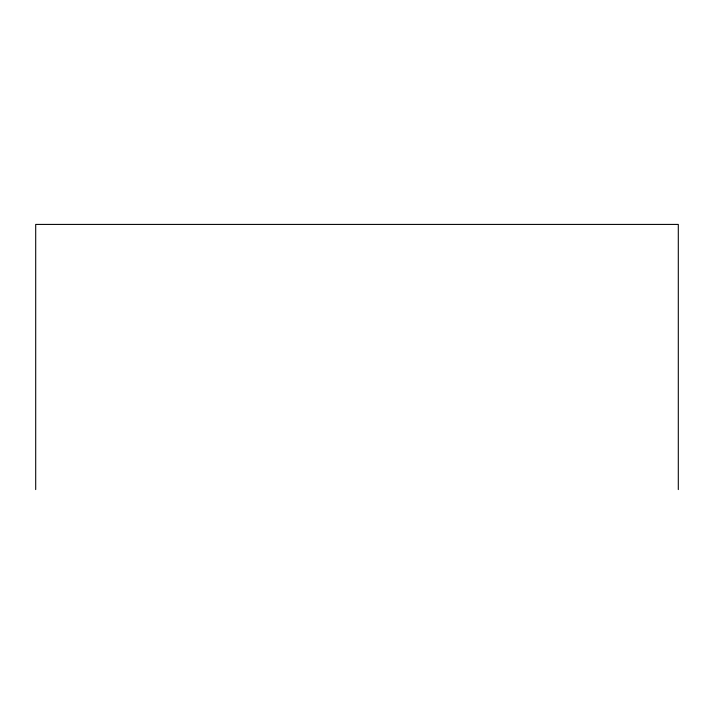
<?xml version="1.0" encoding="UTF-8"?>
<svg xmlns="http://www.w3.org/2000/svg" width="714" height="714" viewBox="0 0 714 714"><rect width="100%" height="100%" fill="white"/><g stroke="black" fill="none" stroke-linecap="round" stroke-linejoin="round"><path stroke-width="1.07" d="M678.3 489.581L678.3 224.419L35.7 224.419L35.7 489.581"/></g></svg>
